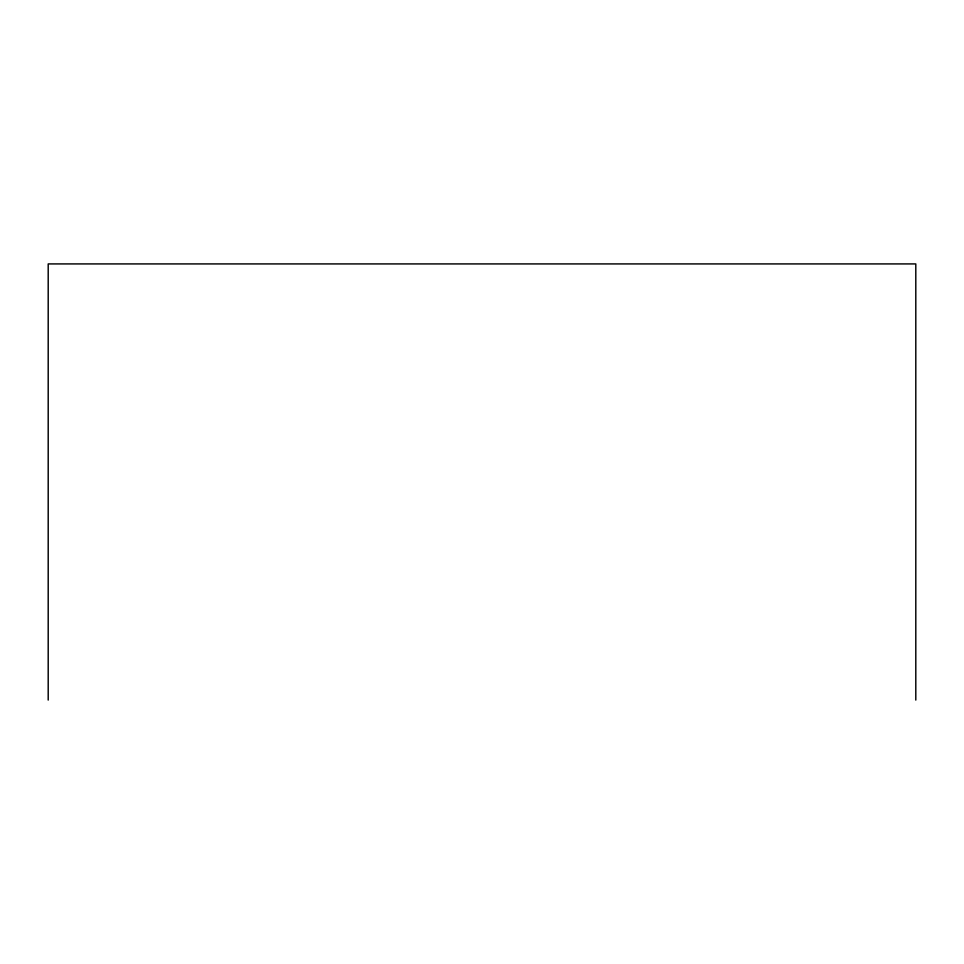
<?xml version="1.0" encoding="UTF-8"?>
<svg xmlns="http://www.w3.org/2000/svg" width="964" height="964" viewBox="0 0 964 964"><rect width="100%" height="100%" fill="white"/><g stroke="black" fill="none" stroke-linecap="round" stroke-linejoin="round"><path stroke-width="1.45" d="M915.8 700.081L915.8 263.919L48.2 263.919L48.2 700.081"/></g></svg>
